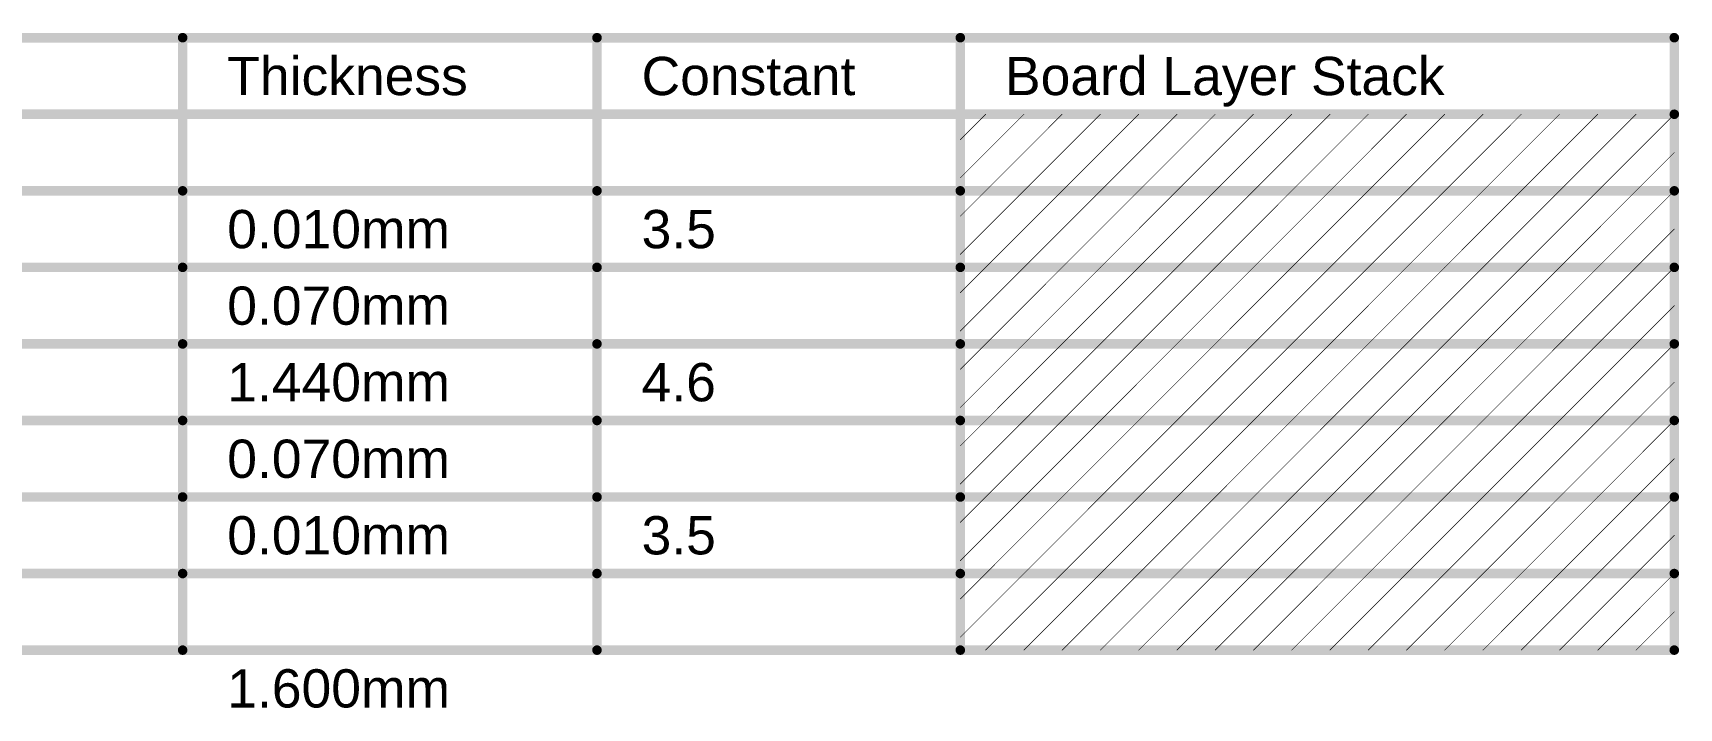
# Model space of a CAD drawing. Header units: inches. Extents: x 0 to 212, y 0 to 208.
# Drawn here: x 10.992 to 13.574, y 3.11 to 4.168 of the extents above; entities that cross this region are included whole.
import ezdxf

# ---------------------------------------------------------------- set-up
doc = ezdxf.new("R2010")
doc.units = ezdxf.units.IN
doc.header["$MEASUREMENT"] = 0
doc.layers.add('Fabrication', color=76, linetype='Continuous')
doc.styles.add('Arial', font='', dxfattribs={"height": 0.2})
doc.styles.get('Arial').set_extended_font_data('Arial')

msp = doc.modelspace()

# ---------------------------------------------------------------- linework, layer by layer
at = {"layer": 'Fabrication'}
for points in [[(9.0276, 4.161, 0.015, 0.015, 0), (13.5664, 4.161, 0.015, 0.015, 0)], [(11.227, 3.201, 0.015, 0.015, 0), (11.227, 4.161, 0.015, 0.015, 0)], [(11.8768, 3.201, 0.015, 0.015, 0), (11.8768, 4.161, 0.015, 0.015, 0)], [(12.4467, 3.201, 0.015, 0.015, 0), (12.4467, 4.161, 0.015, 0.015, 0)], [(13.5664, 3.201, 0.015, 0.015, 0), (13.5664, 4.161, 0.015, 0.015, 0)], [(9.0276, 4.041, 0.015, 0.015, 0), (13.5664, 4.041, 0.015, 0.015, 0)], [(12.4467, 3.9413, 0.001, 0.001, 0), (12.5464, 4.041, 0.001, 0.001, 0)], [(12.4467, 4.0013, 0.001, 0.001, 0), (12.4864, 4.041, 0.001, 0.001, 0)], [(12.4864, 3.921, 0.001, 0.001, 0), (12.6064, 4.041, 0.001, 0.001, 0)], [(12.5464, 3.921, 0.001, 0.001, 0), (12.6664, 4.041, 0.001, 0.001, 0)], [(12.6064, 3.921, 0.001, 0.001, 0), (12.7264, 4.041, 0.001, 0.001, 0)], [(12.6664, 3.921, 0.001, 0.001, 0), (12.7864, 4.041, 0.001, 0.001, 0)], [(12.7264, 3.921, 0.001, 0.001, 0), (12.8464, 4.041, 0.001, 0.001, 0)], [(12.7864, 3.921, 0.001, 0.001, 0), (12.9064, 4.041, 0.001, 0.001, 0)], [(12.8464, 3.921, 0.001, 0.001, 0), (12.9664, 4.041, 0.001, 0.001, 0)], [(12.9064, 3.921, 0.001, 0.001, 0), (13.0264, 4.041, 0.001, 0.001, 0)], [(12.9664, 3.921, 0.001, 0.001, 0), (13.0864, 4.041, 0.001, 0.001, 0)], [(13.0264, 3.921, 0.001, 0.001, 0), (13.1464, 4.041, 0.001, 0.001, 0)], [(13.0864, 3.921, 0.001, 0.001, 0), (13.2064, 4.041, 0.001, 0.001, 0)], [(13.1464, 3.921, 0.001, 0.001, 0), (13.2664, 4.041, 0.001, 0.001, 0)], [(13.2064, 3.921, 0.001, 0.001, 0), (13.3264, 4.041, 0.001, 0.001, 0)], [(13.2664, 3.921, 0.001, 0.001, 0), (13.3864, 4.041, 0.001, 0.001, 0)], [(13.3264, 3.921, 0.001, 0.001, 0), (13.4464, 4.041, 0.001, 0.001, 0)], [(13.3864, 3.921, 0.001, 0.001, 0), (13.5064, 4.041, 0.001, 0.001, 0)], [(13.4464, 3.921, 0.001, 0.001, 0), (13.5664, 4.041, 0.001, 0.001, 0)], [(13.5064, 3.921, 0.001, 0.001, 0), (13.5664, 3.981, 0.001, 0.001, 0)], [(10.3672, 3.921, 0.015, 0.015, 0), (11.227, 3.921, 0.015, 0.015, 0)], [(11.227, 3.921, 0.015, 0.015, 0), (11.8768, 3.921, 0.015, 0.015, 0)], [(11.8768, 3.921, 0.015, 0.015, 0), (12.4467, 3.921, 0.015, 0.015, 0)], [(12.4467, 3.921, 0.015, 0.015, 0), (13.5664, 3.921, 0.015, 0.015, 0)], [(12.4467, 3.8213, 0.001, 0.001, 0), (12.5464, 3.921, 0.001, 0.001, 0)], [(12.4467, 3.8813, 0.001, 0.001, 0), (12.4864, 3.921, 0.001, 0.001, 0)], [(12.4864, 3.801, 0.001, 0.001, 0), (12.6064, 3.921, 0.001, 0.001, 0)], [(12.5464, 3.801, 0.001, 0.001, 0), (12.6664, 3.921, 0.001, 0.001, 0)], [(12.6064, 3.801, 0.001, 0.001, 0), (12.7264, 3.921, 0.001, 0.001, 0)], [(12.6664, 3.801, 0.001, 0.001, 0), (12.7864, 3.921, 0.001, 0.001, 0)], [(12.7264, 3.801, 0.001, 0.001, 0), (12.8464, 3.921, 0.001, 0.001, 0)], [(12.7864, 3.801, 0.001, 0.001, 0), (12.9064, 3.921, 0.001, 0.001, 0)], [(12.8464, 3.801, 0.001, 0.001, 0), (12.9664, 3.921, 0.001, 0.001, 0)], [(12.9064, 3.801, 0.001, 0.001, 0), (13.0264, 3.921, 0.001, 0.001, 0)], [(12.9664, 3.801, 0.001, 0.001, 0), (13.0864, 3.921, 0.001, 0.001, 0)], [(13.0264, 3.801, 0.001, 0.001, 0), (13.1464, 3.921, 0.001, 0.001, 0)], [(13.0864, 3.801, 0.001, 0.001, 0), (13.2064, 3.921, 0.001, 0.001, 0)], [(13.1464, 3.801, 0.001, 0.001, 0), (13.2664, 3.921, 0.001, 0.001, 0)], [(13.2064, 3.801, 0.001, 0.001, 0), (13.3264, 3.921, 0.001, 0.001, 0)], [(13.2664, 3.801, 0.001, 0.001, 0), (13.3864, 3.921, 0.001, 0.001, 0)], [(13.3264, 3.801, 0.001, 0.001, 0), (13.4464, 3.921, 0.001, 0.001, 0)], [(13.3864, 3.801, 0.001, 0.001, 0), (13.5064, 3.921, 0.001, 0.001, 0)], [(13.4464, 3.801, 0.001, 0.001, 0), (13.5664, 3.921, 0.001, 0.001, 0)], [(13.5064, 3.801, 0.001, 0.001, 0), (13.5664, 3.861, 0.001, 0.001, 0)], [(10.3672, 3.801, 0.015, 0.015, 0), (11.227, 3.801, 0.015, 0.015, 0)], [(11.227, 3.801, 0.015, 0.015, 0), (11.8768, 3.801, 0.015, 0.015, 0)], [(11.8768, 3.801, 0.015, 0.015, 0), (12.4467, 3.801, 0.015, 0.015, 0)], [(12.4467, 3.801, 0.015, 0.015, 0), (13.5664, 3.801, 0.015, 0.015, 0)], [(12.4467, 3.7013, 0.001, 0.001, 0), (12.5464, 3.801, 0.001, 0.001, 0)], [(12.4467, 3.7613, 0.001, 0.001, 0), (12.4864, 3.801, 0.001, 0.001, 0)], [(12.4864, 3.681, 0.001, 0.001, 0), (12.6064, 3.801, 0.001, 0.001, 0)], [(12.5464, 3.681, 0.001, 0.001, 0), (12.6664, 3.801, 0.001, 0.001, 0)], [(12.6064, 3.681, 0.001, 0.001, 0), (12.7264, 3.801, 0.001, 0.001, 0)], [(12.6664, 3.681, 0.001, 0.001, 0), (12.7864, 3.801, 0.001, 0.001, 0)], [(12.7264, 3.681, 0.001, 0.001, 0), (12.8464, 3.801, 0.001, 0.001, 0)], [(12.7864, 3.681, 0.001, 0.001, 0), (12.9064, 3.801, 0.001, 0.001, 0)], [(12.8464, 3.681, 0.001, 0.001, 0), (12.9664, 3.801, 0.001, 0.001, 0)], [(12.9064, 3.681, 0.001, 0.001, 0), (13.0264, 3.801, 0.001, 0.001, 0)], [(12.9664, 3.681, 0.001, 0.001, 0), (13.0864, 3.801, 0.001, 0.001, 0)], [(13.0264, 3.681, 0.001, 0.001, 0), (13.1464, 3.801, 0.001, 0.001, 0)], [(13.0864, 3.681, 0.001, 0.001, 0), (13.2064, 3.801, 0.001, 0.001, 0)], [(13.1464, 3.681, 0.001, 0.001, 0), (13.2664, 3.801, 0.001, 0.001, 0)], [(13.2064, 3.681, 0.001, 0.001, 0), (13.3264, 3.801, 0.001, 0.001, 0)], [(13.2664, 3.681, 0.001, 0.001, 0), (13.3864, 3.801, 0.001, 0.001, 0)], [(13.3264, 3.681, 0.001, 0.001, 0), (13.4464, 3.801, 0.001, 0.001, 0)], [(13.3864, 3.681, 0.001, 0.001, 0), (13.5064, 3.801, 0.001, 0.001, 0)], [(13.4464, 3.681, 0.001, 0.001, 0), (13.5664, 3.801, 0.001, 0.001, 0)], [(13.5064, 3.681, 0.001, 0.001, 0), (13.5664, 3.741, 0.001, 0.001, 0)], [(10.3672, 3.681, 0.015, 0.015, 0), (11.227, 3.681, 0.015, 0.015, 0)], [(11.227, 3.681, 0.015, 0.015, 0), (11.8768, 3.681, 0.015, 0.015, 0)], [(11.8768, 3.681, 0.015, 0.015, 0), (12.4467, 3.681, 0.015, 0.015, 0)], [(12.4467, 3.681, 0.015, 0.015, 0), (13.5664, 3.681, 0.015, 0.015, 0)], [(12.4467, 3.5813, 0.001, 0.001, 0), (12.5464, 3.681, 0.001, 0.001, 0)], [(12.4467, 3.6413, 0.001, 0.001, 0), (12.4864, 3.681, 0.001, 0.001, 0)], [(12.4864, 3.561, 0.001, 0.001, 0), (12.6064, 3.681, 0.001, 0.001, 0)], [(12.5464, 3.561, 0.001, 0.001, 0), (12.6664, 3.681, 0.001, 0.001, 0)], [(12.6064, 3.561, 0.001, 0.001, 0), (12.7264, 3.681, 0.001, 0.001, 0)], [(12.6664, 3.561, 0.001, 0.001, 0), (12.7864, 3.681, 0.001, 0.001, 0)], [(12.7264, 3.561, 0.001, 0.001, 0), (12.8464, 3.681, 0.001, 0.001, 0)], [(12.7864, 3.561, 0.001, 0.001, 0), (12.9064, 3.681, 0.001, 0.001, 0)], [(12.8464, 3.561, 0.001, 0.001, 0), (12.9664, 3.681, 0.001, 0.001, 0)], [(12.9064, 3.561, 0.001, 0.001, 0), (13.0264, 3.681, 0.001, 0.001, 0)], [(12.9664, 3.561, 0.001, 0.001, 0), (13.0864, 3.681, 0.001, 0.001, 0)], [(13.0264, 3.561, 0.001, 0.001, 0), (13.1464, 3.681, 0.001, 0.001, 0)], [(13.0864, 3.561, 0.001, 0.001, 0), (13.2064, 3.681, 0.001, 0.001, 0)], [(13.1464, 3.561, 0.001, 0.001, 0), (13.2664, 3.681, 0.001, 0.001, 0)], [(13.2064, 3.561, 0.001, 0.001, 0), (13.3264, 3.681, 0.001, 0.001, 0)], [(13.2664, 3.561, 0.001, 0.001, 0), (13.3864, 3.681, 0.001, 0.001, 0)], [(13.3264, 3.561, 0.001, 0.001, 0), (13.4464, 3.681, 0.001, 0.001, 0)], [(13.3864, 3.561, 0.001, 0.001, 0), (13.5064, 3.681, 0.001, 0.001, 0)], [(13.4464, 3.561, 0.001, 0.001, 0), (13.5664, 3.681, 0.001, 0.001, 0)], [(13.5064, 3.561, 0.001, 0.001, 0), (13.5664, 3.621, 0.001, 0.001, 0)], [(10.3672, 3.561, 0.015, 0.015, 0), (11.227, 3.561, 0.015, 0.015, 0)], [(11.227, 3.561, 0.015, 0.015, 0), (11.8768, 3.561, 0.015, 0.015, 0)], [(11.8768, 3.561, 0.015, 0.015, 0), (12.4467, 3.561, 0.015, 0.015, 0)], [(12.4467, 3.561, 0.015, 0.015, 0), (13.5664, 3.561, 0.015, 0.015, 0)], [(12.4467, 3.4613, 0.001, 0.001, 0), (12.5464, 3.561, 0.001, 0.001, 0)], [(12.4467, 3.5213, 0.001, 0.001, 0), (12.4864, 3.561, 0.001, 0.001, 0)], [(12.4864, 3.441, 0.001, 0.001, 0), (12.6064, 3.561, 0.001, 0.001, 0)], [(12.5464, 3.441, 0.001, 0.001, 0), (12.6664, 3.561, 0.001, 0.001, 0)], [(12.6064, 3.441, 0.001, 0.001, 0), (12.7264, 3.561, 0.001, 0.001, 0)], [(12.6664, 3.441, 0.001, 0.001, 0), (12.7864, 3.561, 0.001, 0.001, 0)], [(12.7264, 3.441, 0.001, 0.001, 0), (12.8464, 3.561, 0.001, 0.001, 0)], [(12.7864, 3.441, 0.001, 0.001, 0), (12.9064, 3.561, 0.001, 0.001, 0)], [(12.8464, 3.441, 0.001, 0.001, 0), (12.9664, 3.561, 0.001, 0.001, 0)], [(12.9064, 3.441, 0.001, 0.001, 0), (13.0264, 3.561, 0.001, 0.001, 0)], [(12.9664, 3.441, 0.001, 0.001, 0), (13.0864, 3.561, 0.001, 0.001, 0)], [(13.0264, 3.441, 0.001, 0.001, 0), (13.1464, 3.561, 0.001, 0.001, 0)], [(13.0864, 3.441, 0.001, 0.001, 0), (13.2064, 3.561, 0.001, 0.001, 0)], [(13.1464, 3.441, 0.001, 0.001, 0), (13.2664, 3.561, 0.001, 0.001, 0)], [(13.2064, 3.441, 0.001, 0.001, 0), (13.3264, 3.561, 0.001, 0.001, 0)], [(13.2664, 3.441, 0.001, 0.001, 0), (13.3864, 3.561, 0.001, 0.001, 0)], [(13.3264, 3.441, 0.001, 0.001, 0), (13.4464, 3.561, 0.001, 0.001, 0)], [(13.3864, 3.441, 0.001, 0.001, 0), (13.5064, 3.561, 0.001, 0.001, 0)], [(13.4464, 3.441, 0.001, 0.001, 0), (13.5664, 3.561, 0.001, 0.001, 0)], [(13.5064, 3.441, 0.001, 0.001, 0), (13.5664, 3.501, 0.001, 0.001, 0)], [(10.3672, 3.441, 0.015, 0.015, 0), (11.227, 3.441, 0.015, 0.015, 0)], [(11.227, 3.441, 0.015, 0.015, 0), (11.8768, 3.441, 0.015, 0.015, 0)], [(11.8768, 3.441, 0.015, 0.015, 0), (12.4467, 3.441, 0.015, 0.015, 0)], [(12.4467, 3.441, 0.015, 0.015, 0), (13.5664, 3.441, 0.015, 0.015, 0)], [(12.4467, 3.3413, 0.001, 0.001, 0), (12.5464, 3.441, 0.001, 0.001, 0)], [(12.4467, 3.4013, 0.001, 0.001, 0), (12.4864, 3.441, 0.001, 0.001, 0)], [(12.4864, 3.321, 0.001, 0.001, 0), (12.6064, 3.441, 0.001, 0.001, 0)], [(12.5464, 3.321, 0.001, 0.001, 0), (12.6664, 3.441, 0.001, 0.001, 0)], [(12.6064, 3.321, 0.001, 0.001, 0), (12.7264, 3.441, 0.001, 0.001, 0)], [(12.6664, 3.321, 0.001, 0.001, 0), (12.7864, 3.441, 0.001, 0.001, 0)], [(12.7264, 3.321, 0.001, 0.001, 0), (12.8464, 3.441, 0.001, 0.001, 0)], [(12.7864, 3.321, 0.001, 0.001, 0), (12.9064, 3.441, 0.001, 0.001, 0)], [(12.8464, 3.321, 0.001, 0.001, 0), (12.9664, 3.441, 0.001, 0.001, 0)], [(12.9064, 3.321, 0.001, 0.001, 0), (13.0264, 3.441, 0.001, 0.001, 0)], [(12.9664, 3.321, 0.001, 0.001, 0), (13.0864, 3.441, 0.001, 0.001, 0)], [(13.0264, 3.321, 0.001, 0.001, 0), (13.1464, 3.441, 0.001, 0.001, 0)], [(13.0864, 3.321, 0.001, 0.001, 0), (13.2064, 3.441, 0.001, 0.001, 0)], [(13.1464, 3.321, 0.001, 0.001, 0), (13.2664, 3.441, 0.001, 0.001, 0)], [(13.2064, 3.321, 0.001, 0.001, 0), (13.3264, 3.441, 0.001, 0.001, 0)], [(13.2664, 3.321, 0.001, 0.001, 0), (13.3864, 3.441, 0.001, 0.001, 0)], [(13.3264, 3.321, 0.001, 0.001, 0), (13.4464, 3.441, 0.001, 0.001, 0)], [(13.3864, 3.321, 0.001, 0.001, 0), (13.5064, 3.441, 0.001, 0.001, 0)], [(13.4464, 3.321, 0.001, 0.001, 0), (13.5664, 3.441, 0.001, 0.001, 0)], [(13.5064, 3.321, 0.001, 0.001, 0), (13.5664, 3.381, 0.001, 0.001, 0)], [(10.3672, 3.321, 0.015, 0.015, 0), (11.227, 3.321, 0.015, 0.015, 0)], [(11.227, 3.321, 0.015, 0.015, 0), (11.8768, 3.321, 0.015, 0.015, 0)], [(11.8768, 3.321, 0.015, 0.015, 0), (12.4467, 3.321, 0.015, 0.015, 0)], [(12.4467, 3.321, 0.015, 0.015, 0), (13.5664, 3.321, 0.015, 0.015, 0)], [(12.4467, 3.2213, 0.001, 0.001, 0), (12.5464, 3.321, 0.001, 0.001, 0)], [(12.4467, 3.2813, 0.001, 0.001, 0), (12.4864, 3.321, 0.001, 0.001, 0)], [(12.4864, 3.201, 0.001, 0.001, 0), (12.6064, 3.321, 0.001, 0.001, 0)], [(12.5464, 3.201, 0.001, 0.001, 0), (12.6664, 3.321, 0.001, 0.001, 0)], [(12.6064, 3.201, 0.001, 0.001, 0), (12.7264, 3.321, 0.001, 0.001, 0)], [(12.6664, 3.201, 0.001, 0.001, 0), (12.7864, 3.321, 0.001, 0.001, 0)], [(12.7264, 3.201, 0.001, 0.001, 0), (12.8464, 3.321, 0.001, 0.001, 0)], [(12.7864, 3.201, 0.001, 0.001, 0), (12.9064, 3.321, 0.001, 0.001, 0)], [(12.8464, 3.201, 0.001, 0.001, 0), (12.9664, 3.321, 0.001, 0.001, 0)], [(12.9064, 3.201, 0.001, 0.001, 0), (13.0264, 3.321, 0.001, 0.001, 0)], [(12.9664, 3.201, 0.001, 0.001, 0), (13.0864, 3.321, 0.001, 0.001, 0)], [(13.0264, 3.201, 0.001, 0.001, 0), (13.1464, 3.321, 0.001, 0.001, 0)], [(13.0864, 3.201, 0.001, 0.001, 0), (13.2064, 3.321, 0.001, 0.001, 0)], [(13.1464, 3.201, 0.001, 0.001, 0), (13.2664, 3.321, 0.001, 0.001, 0)], [(13.2064, 3.201, 0.001, 0.001, 0), (13.3264, 3.321, 0.001, 0.001, 0)], [(13.2664, 3.201, 0.001, 0.001, 0), (13.3864, 3.321, 0.001, 0.001, 0)], [(13.3264, 3.201, 0.001, 0.001, 0), (13.4464, 3.321, 0.001, 0.001, 0)], [(13.3864, 3.201, 0.001, 0.001, 0), (13.5064, 3.321, 0.001, 0.001, 0)], [(13.4464, 3.201, 0.001, 0.001, 0), (13.5664, 3.321, 0.001, 0.001, 0)], [(13.5064, 3.201, 0.001, 0.001, 0), (13.5664, 3.261, 0.001, 0.001, 0)], [(10.3672, 3.201, 0.015, 0.015, 0), (11.227, 3.201, 0.015, 0.015, 0)], [(11.227, 3.201, 0.015, 0.015, 0), (11.8768, 3.201, 0.015, 0.015, 0)], [(11.8768, 3.201, 0.015, 0.015, 0), (12.4467, 3.201, 0.015, 0.015, 0)], [(12.4467, 3.201, 0.015, 0.015, 0), (13.5664, 3.201, 0.015, 0.015, 0)]]:
    msp.add_lwpolyline(points, format="xyseb", dxfattribs=at)
for points in [[(11.2233, 4.161, 0.0075, 0.0075, 1), (11.2308, 4.161, 0.0075, 0.0075, 1)], [(11.8731, 4.161, 0.0075, 0.0075, 1), (11.8806, 4.161, 0.0075, 0.0075, 1)], [(12.4429, 4.161, 0.0075, 0.0075, 1), (12.4504, 4.161, 0.0075, 0.0075, 1)], [(13.5626, 4.161, 0.0075, 0.0075, 1), (13.5701, 4.161, 0.0075, 0.0075, 1)], [(13.5626, 4.161, 0.0075, 0.0075, 1), (13.5701, 4.161, 0.0075, 0.0075, 1)], [(12.4861, 4.041, 0.0005, 0.0005, 1), (12.4866, 4.041, 0.0005, 0.0005, 1)], [(12.5461, 4.041, 0.0005, 0.0005, 1), (12.5466, 4.041, 0.0005, 0.0005, 1)], [(12.6061, 4.041, 0.0005, 0.0005, 1), (12.6066, 4.041, 0.0005, 0.0005, 1)], [(12.6661, 4.041, 0.0005, 0.0005, 1), (12.6666, 4.041, 0.0005, 0.0005, 1)], [(12.7261, 4.041, 0.0005, 0.0005, 1), (12.7266, 4.041, 0.0005, 0.0005, 1)], [(12.7861, 4.041, 0.0005, 0.0005, 1), (12.7866, 4.041, 0.0005, 0.0005, 1)], [(12.8461, 4.041, 0.0005, 0.0005, 1), (12.8466, 4.041, 0.0005, 0.0005, 1)], [(12.9061, 4.041, 0.0005, 0.0005, 1), (12.9066, 4.041, 0.0005, 0.0005, 1)], [(12.9661, 4.041, 0.0005, 0.0005, 1), (12.9666, 4.041, 0.0005, 0.0005, 1)], [(13.0261, 4.041, 0.0005, 0.0005, 1), (13.0266, 4.041, 0.0005, 0.0005, 1)], [(13.0861, 4.041, 0.0005, 0.0005, 1), (13.0866, 4.041, 0.0005, 0.0005, 1)], [(13.1461, 4.041, 0.0005, 0.0005, 1), (13.1466, 4.041, 0.0005, 0.0005, 1)], [(13.2061, 4.041, 0.0005, 0.0005, 1), (13.2066, 4.041, 0.0005, 0.0005, 1)], [(13.2661, 4.041, 0.0005, 0.0005, 1), (13.2666, 4.041, 0.0005, 0.0005, 1)], [(13.3261, 4.041, 0.0005, 0.0005, 1), (13.3266, 4.041, 0.0005, 0.0005, 1)], [(13.3861, 4.041, 0.0005, 0.0005, 1), (13.3866, 4.041, 0.0005, 0.0005, 1)], [(13.4461, 4.041, 0.0005, 0.0005, 1), (13.4466, 4.041, 0.0005, 0.0005, 1)], [(13.5061, 4.041, 0.0005, 0.0005, 1), (13.5066, 4.041, 0.0005, 0.0005, 1)], [(13.5626, 4.041, 0.0075, 0.0075, 1), (13.5701, 4.041, 0.0075, 0.0075, 1)], [(13.5661, 4.041, 0.0005, 0.0005, 1), (13.5666, 4.041, 0.0005, 0.0005, 1)], [(12.4464, 4.0013, 0.0005, 0.0005, 1), (12.4469, 4.0013, 0.0005, 0.0005, 1)], [(13.5661, 3.981, 0.0005, 0.0005, 1), (13.5666, 3.981, 0.0005, 0.0005, 1)], [(11.2233, 3.921, 0.0075, 0.0075, 1), (11.2308, 3.921, 0.0075, 0.0075, 1)], [(11.2233, 3.921, 0.0075, 0.0075, 1), (11.2308, 3.921, 0.0075, 0.0075, 1)], [(11.8731, 3.921, 0.0075, 0.0075, 1), (11.8806, 3.921, 0.0075, 0.0075, 1)], [(11.8731, 3.921, 0.0075, 0.0075, 1), (11.8806, 3.921, 0.0075, 0.0075, 1)], [(12.4429, 3.921, 0.0075, 0.0075, 1), (12.4504, 3.921, 0.0075, 0.0075, 1)], [(12.4429, 3.921, 0.0075, 0.0075, 1), (12.4504, 3.921, 0.0075, 0.0075, 1)], [(12.4464, 3.9413, 0.0005, 0.0005, 1), (12.4469, 3.9413, 0.0005, 0.0005, 1)], [(13.5626, 3.921, 0.0075, 0.0075, 1), (13.5701, 3.921, 0.0075, 0.0075, 1)], [(12.4861, 3.921, 0.0005, 0.0005, 1), (12.4866, 3.921, 0.0005, 0.0005, 1)], [(12.4861, 3.921, 0.0005, 0.0005, 1), (12.4866, 3.921, 0.0005, 0.0005, 1)], [(12.5461, 3.921, 0.0005, 0.0005, 1), (12.5466, 3.921, 0.0005, 0.0005, 1)], [(12.5461, 3.921, 0.0005, 0.0005, 1), (12.5466, 3.921, 0.0005, 0.0005, 1)], [(12.6061, 3.921, 0.0005, 0.0005, 1), (12.6066, 3.921, 0.0005, 0.0005, 1)], [(12.6061, 3.921, 0.0005, 0.0005, 1), (12.6066, 3.921, 0.0005, 0.0005, 1)], [(12.6661, 3.921, 0.0005, 0.0005, 1), (12.6666, 3.921, 0.0005, 0.0005, 1)], [(12.6661, 3.921, 0.0005, 0.0005, 1), (12.6666, 3.921, 0.0005, 0.0005, 1)], [(12.7261, 3.921, 0.0005, 0.0005, 1), (12.7266, 3.921, 0.0005, 0.0005, 1)], [(12.7261, 3.921, 0.0005, 0.0005, 1), (12.7266, 3.921, 0.0005, 0.0005, 1)], [(12.7861, 3.921, 0.0005, 0.0005, 1), (12.7866, 3.921, 0.0005, 0.0005, 1)], [(12.7861, 3.921, 0.0005, 0.0005, 1), (12.7866, 3.921, 0.0005, 0.0005, 1)], [(12.8461, 3.921, 0.0005, 0.0005, 1), (12.8466, 3.921, 0.0005, 0.0005, 1)], [(12.8461, 3.921, 0.0005, 0.0005, 1), (12.8466, 3.921, 0.0005, 0.0005, 1)], [(12.9061, 3.921, 0.0005, 0.0005, 1), (12.9066, 3.921, 0.0005, 0.0005, 1)], [(12.9061, 3.921, 0.0005, 0.0005, 1), (12.9066, 3.921, 0.0005, 0.0005, 1)], [(12.9661, 3.921, 0.0005, 0.0005, 1), (12.9666, 3.921, 0.0005, 0.0005, 1)], [(12.9661, 3.921, 0.0005, 0.0005, 1), (12.9666, 3.921, 0.0005, 0.0005, 1)], [(13.0261, 3.921, 0.0005, 0.0005, 1), (13.0266, 3.921, 0.0005, 0.0005, 1)], [(13.0261, 3.921, 0.0005, 0.0005, 1), (13.0266, 3.921, 0.0005, 0.0005, 1)], [(13.0861, 3.921, 0.0005, 0.0005, 1), (13.0866, 3.921, 0.0005, 0.0005, 1)], [(13.0861, 3.921, 0.0005, 0.0005, 1), (13.0866, 3.921, 0.0005, 0.0005, 1)], [(13.1461, 3.921, 0.0005, 0.0005, 1), (13.1466, 3.921, 0.0005, 0.0005, 1)], [(13.1461, 3.921, 0.0005, 0.0005, 1), (13.1466, 3.921, 0.0005, 0.0005, 1)], [(13.2061, 3.921, 0.0005, 0.0005, 1), (13.2066, 3.921, 0.0005, 0.0005, 1)], [(13.2061, 3.921, 0.0005, 0.0005, 1), (13.2066, 3.921, 0.0005, 0.0005, 1)], [(13.2661, 3.921, 0.0005, 0.0005, 1), (13.2666, 3.921, 0.0005, 0.0005, 1)], [(13.2661, 3.921, 0.0005, 0.0005, 1), (13.2666, 3.921, 0.0005, 0.0005, 1)], [(13.3261, 3.921, 0.0005, 0.0005, 1), (13.3266, 3.921, 0.0005, 0.0005, 1)], [(13.3261, 3.921, 0.0005, 0.0005, 1), (13.3266, 3.921, 0.0005, 0.0005, 1)], [(13.3861, 3.921, 0.0005, 0.0005, 1), (13.3866, 3.921, 0.0005, 0.0005, 1)], [(13.3861, 3.921, 0.0005, 0.0005, 1), (13.3866, 3.921, 0.0005, 0.0005, 1)], [(13.4461, 3.921, 0.0005, 0.0005, 1), (13.4466, 3.921, 0.0005, 0.0005, 1)], [(13.4461, 3.921, 0.0005, 0.0005, 1), (13.4466, 3.921, 0.0005, 0.0005, 1)], [(13.5061, 3.921, 0.0005, 0.0005, 1), (13.5066, 3.921, 0.0005, 0.0005, 1)], [(13.5061, 3.921, 0.0005, 0.0005, 1), (13.5066, 3.921, 0.0005, 0.0005, 1)], [(13.5661, 3.921, 0.0005, 0.0005, 1), (13.5666, 3.921, 0.0005, 0.0005, 1)], [(12.4464, 3.8813, 0.0005, 0.0005, 1), (12.4469, 3.8813, 0.0005, 0.0005, 1)], [(13.5661, 3.861, 0.0005, 0.0005, 1), (13.5666, 3.861, 0.0005, 0.0005, 1)], [(12.4464, 3.8213, 0.0005, 0.0005, 1), (12.4469, 3.8213, 0.0005, 0.0005, 1)], [(11.2233, 3.801, 0.0075, 0.0075, 1), (11.2308, 3.801, 0.0075, 0.0075, 1)], [(11.2233, 3.801, 0.0075, 0.0075, 1), (11.2308, 3.801, 0.0075, 0.0075, 1)], [(11.8731, 3.801, 0.0075, 0.0075, 1), (11.8806, 3.801, 0.0075, 0.0075, 1)], [(11.8731, 3.801, 0.0075, 0.0075, 1), (11.8806, 3.801, 0.0075, 0.0075, 1)], [(12.4429, 3.801, 0.0075, 0.0075, 1), (12.4504, 3.801, 0.0075, 0.0075, 1)], [(12.4429, 3.801, 0.0075, 0.0075, 1), (12.4504, 3.801, 0.0075, 0.0075, 1)], [(12.4861, 3.801, 0.0005, 0.0005, 1), (12.4866, 3.801, 0.0005, 0.0005, 1)], [(12.4861, 3.801, 0.0005, 0.0005, 1), (12.4866, 3.801, 0.0005, 0.0005, 1)], [(12.5461, 3.801, 0.0005, 0.0005, 1), (12.5466, 3.801, 0.0005, 0.0005, 1)], [(12.5461, 3.801, 0.0005, 0.0005, 1), (12.5466, 3.801, 0.0005, 0.0005, 1)], [(12.6061, 3.801, 0.0005, 0.0005, 1), (12.6066, 3.801, 0.0005, 0.0005, 1)], [(12.6061, 3.801, 0.0005, 0.0005, 1), (12.6066, 3.801, 0.0005, 0.0005, 1)], [(12.6661, 3.801, 0.0005, 0.0005, 1), (12.6666, 3.801, 0.0005, 0.0005, 1)], [(12.6661, 3.801, 0.0005, 0.0005, 1), (12.6666, 3.801, 0.0005, 0.0005, 1)], [(12.7261, 3.801, 0.0005, 0.0005, 1), (12.7266, 3.801, 0.0005, 0.0005, 1)], [(12.7261, 3.801, 0.0005, 0.0005, 1), (12.7266, 3.801, 0.0005, 0.0005, 1)], [(12.7861, 3.801, 0.0005, 0.0005, 1), (12.7866, 3.801, 0.0005, 0.0005, 1)], [(12.7861, 3.801, 0.0005, 0.0005, 1), (12.7866, 3.801, 0.0005, 0.0005, 1)], [(12.8461, 3.801, 0.0005, 0.0005, 1), (12.8466, 3.801, 0.0005, 0.0005, 1)], [(12.8461, 3.801, 0.0005, 0.0005, 1), (12.8466, 3.801, 0.0005, 0.0005, 1)], [(12.9061, 3.801, 0.0005, 0.0005, 1), (12.9066, 3.801, 0.0005, 0.0005, 1)], [(12.9061, 3.801, 0.0005, 0.0005, 1), (12.9066, 3.801, 0.0005, 0.0005, 1)], [(12.9661, 3.801, 0.0005, 0.0005, 1), (12.9666, 3.801, 0.0005, 0.0005, 1)], [(12.9661, 3.801, 0.0005, 0.0005, 1), (12.9666, 3.801, 0.0005, 0.0005, 1)], [(13.0261, 3.801, 0.0005, 0.0005, 1), (13.0266, 3.801, 0.0005, 0.0005, 1)], [(13.0261, 3.801, 0.0005, 0.0005, 1), (13.0266, 3.801, 0.0005, 0.0005, 1)], [(13.0861, 3.801, 0.0005, 0.0005, 1), (13.0866, 3.801, 0.0005, 0.0005, 1)], [(13.0861, 3.801, 0.0005, 0.0005, 1), (13.0866, 3.801, 0.0005, 0.0005, 1)], [(13.1461, 3.801, 0.0005, 0.0005, 1), (13.1466, 3.801, 0.0005, 0.0005, 1)], [(13.1461, 3.801, 0.0005, 0.0005, 1), (13.1466, 3.801, 0.0005, 0.0005, 1)], [(13.2061, 3.801, 0.0005, 0.0005, 1), (13.2066, 3.801, 0.0005, 0.0005, 1)], [(13.2061, 3.801, 0.0005, 0.0005, 1), (13.2066, 3.801, 0.0005, 0.0005, 1)], [(13.2661, 3.801, 0.0005, 0.0005, 1), (13.2666, 3.801, 0.0005, 0.0005, 1)], [(13.2661, 3.801, 0.0005, 0.0005, 1), (13.2666, 3.801, 0.0005, 0.0005, 1)], [(13.3261, 3.801, 0.0005, 0.0005, 1), (13.3266, 3.801, 0.0005, 0.0005, 1)], [(13.3261, 3.801, 0.0005, 0.0005, 1), (13.3266, 3.801, 0.0005, 0.0005, 1)], [(13.3861, 3.801, 0.0005, 0.0005, 1), (13.3866, 3.801, 0.0005, 0.0005, 1)], [(13.3861, 3.801, 0.0005, 0.0005, 1), (13.3866, 3.801, 0.0005, 0.0005, 1)], [(13.4461, 3.801, 0.0005, 0.0005, 1), (13.4466, 3.801, 0.0005, 0.0005, 1)], [(13.4461, 3.801, 0.0005, 0.0005, 1), (13.4466, 3.801, 0.0005, 0.0005, 1)], [(13.5061, 3.801, 0.0005, 0.0005, 1), (13.5066, 3.801, 0.0005, 0.0005, 1)], [(13.5061, 3.801, 0.0005, 0.0005, 1), (13.5066, 3.801, 0.0005, 0.0005, 1)], [(13.5626, 3.801, 0.0075, 0.0075, 1), (13.5701, 3.801, 0.0075, 0.0075, 1)], [(13.5661, 3.801, 0.0005, 0.0005, 1), (13.5666, 3.801, 0.0005, 0.0005, 1)], [(12.4464, 3.7613, 0.0005, 0.0005, 1), (12.4469, 3.7613, 0.0005, 0.0005, 1)], [(13.5661, 3.741, 0.0005, 0.0005, 1), (13.5666, 3.741, 0.0005, 0.0005, 1)], [(12.4464, 3.7013, 0.0005, 0.0005, 1), (12.4469, 3.7013, 0.0005, 0.0005, 1)], [(11.2233, 3.681, 0.0075, 0.0075, 1), (11.2308, 3.681, 0.0075, 0.0075, 1)], [(11.2233, 3.681, 0.0075, 0.0075, 1), (11.2308, 3.681, 0.0075, 0.0075, 1)], [(11.8731, 3.681, 0.0075, 0.0075, 1), (11.8806, 3.681, 0.0075, 0.0075, 1)], [(11.8731, 3.681, 0.0075, 0.0075, 1), (11.8806, 3.681, 0.0075, 0.0075, 1)], [(12.4429, 3.681, 0.0075, 0.0075, 1), (12.4504, 3.681, 0.0075, 0.0075, 1)], [(12.4429, 3.681, 0.0075, 0.0075, 1), (12.4504, 3.681, 0.0075, 0.0075, 1)], [(12.4861, 3.681, 0.0005, 0.0005, 1), (12.4866, 3.681, 0.0005, 0.0005, 1)], [(12.4861, 3.681, 0.0005, 0.0005, 1), (12.4866, 3.681, 0.0005, 0.0005, 1)], [(12.5461, 3.681, 0.0005, 0.0005, 1), (12.5466, 3.681, 0.0005, 0.0005, 1)], [(12.5461, 3.681, 0.0005, 0.0005, 1), (12.5466, 3.681, 0.0005, 0.0005, 1)], [(12.6061, 3.681, 0.0005, 0.0005, 1), (12.6066, 3.681, 0.0005, 0.0005, 1)], [(12.6061, 3.681, 0.0005, 0.0005, 1), (12.6066, 3.681, 0.0005, 0.0005, 1)], [(12.6661, 3.681, 0.0005, 0.0005, 1), (12.6666, 3.681, 0.0005, 0.0005, 1)], [(12.6661, 3.681, 0.0005, 0.0005, 1), (12.6666, 3.681, 0.0005, 0.0005, 1)], [(12.7261, 3.681, 0.0005, 0.0005, 1), (12.7266, 3.681, 0.0005, 0.0005, 1)], [(12.7261, 3.681, 0.0005, 0.0005, 1), (12.7266, 3.681, 0.0005, 0.0005, 1)], [(12.7861, 3.681, 0.0005, 0.0005, 1), (12.7866, 3.681, 0.0005, 0.0005, 1)], [(12.7861, 3.681, 0.0005, 0.0005, 1), (12.7866, 3.681, 0.0005, 0.0005, 1)], [(12.8461, 3.681, 0.0005, 0.0005, 1), (12.8466, 3.681, 0.0005, 0.0005, 1)], [(12.8461, 3.681, 0.0005, 0.0005, 1), (12.8466, 3.681, 0.0005, 0.0005, 1)], [(12.9061, 3.681, 0.0005, 0.0005, 1), (12.9066, 3.681, 0.0005, 0.0005, 1)], [(12.9061, 3.681, 0.0005, 0.0005, 1), (12.9066, 3.681, 0.0005, 0.0005, 1)], [(12.9661, 3.681, 0.0005, 0.0005, 1), (12.9666, 3.681, 0.0005, 0.0005, 1)], [(12.9661, 3.681, 0.0005, 0.0005, 1), (12.9666, 3.681, 0.0005, 0.0005, 1)], [(13.0261, 3.681, 0.0005, 0.0005, 1), (13.0266, 3.681, 0.0005, 0.0005, 1)], [(13.0261, 3.681, 0.0005, 0.0005, 1), (13.0266, 3.681, 0.0005, 0.0005, 1)], [(13.0861, 3.681, 0.0005, 0.0005, 1), (13.0866, 3.681, 0.0005, 0.0005, 1)], [(13.0861, 3.681, 0.0005, 0.0005, 1), (13.0866, 3.681, 0.0005, 0.0005, 1)], [(13.1461, 3.681, 0.0005, 0.0005, 1), (13.1466, 3.681, 0.0005, 0.0005, 1)], [(13.1461, 3.681, 0.0005, 0.0005, 1), (13.1466, 3.681, 0.0005, 0.0005, 1)], [(13.2061, 3.681, 0.0005, 0.0005, 1), (13.2066, 3.681, 0.0005, 0.0005, 1)], [(13.2061, 3.681, 0.0005, 0.0005, 1), (13.2066, 3.681, 0.0005, 0.0005, 1)], [(13.2661, 3.681, 0.0005, 0.0005, 1), (13.2666, 3.681, 0.0005, 0.0005, 1)], [(13.2661, 3.681, 0.0005, 0.0005, 1), (13.2666, 3.681, 0.0005, 0.0005, 1)], [(13.3261, 3.681, 0.0005, 0.0005, 1), (13.3266, 3.681, 0.0005, 0.0005, 1)], [(13.3261, 3.681, 0.0005, 0.0005, 1), (13.3266, 3.681, 0.0005, 0.0005, 1)], [(13.3861, 3.681, 0.0005, 0.0005, 1), (13.3866, 3.681, 0.0005, 0.0005, 1)], [(13.3861, 3.681, 0.0005, 0.0005, 1), (13.3866, 3.681, 0.0005, 0.0005, 1)], [(13.4461, 3.681, 0.0005, 0.0005, 1), (13.4466, 3.681, 0.0005, 0.0005, 1)], [(13.4461, 3.681, 0.0005, 0.0005, 1), (13.4466, 3.681, 0.0005, 0.0005, 1)], [(13.5061, 3.681, 0.0005, 0.0005, 1), (13.5066, 3.681, 0.0005, 0.0005, 1)], [(13.5061, 3.681, 0.0005, 0.0005, 1), (13.5066, 3.681, 0.0005, 0.0005, 1)], [(13.5626, 3.681, 0.0075, 0.0075, 1), (13.5701, 3.681, 0.0075, 0.0075, 1)], [(13.5661, 3.681, 0.0005, 0.0005, 1), (13.5666, 3.681, 0.0005, 0.0005, 1)], [(12.4464, 3.6413, 0.0005, 0.0005, 1), (12.4469, 3.6413, 0.0005, 0.0005, 1)], [(13.5661, 3.621, 0.0005, 0.0005, 1), (13.5666, 3.621, 0.0005, 0.0005, 1)], [(11.2233, 3.561, 0.0075, 0.0075, 1), (11.2308, 3.561, 0.0075, 0.0075, 1)], [(11.2233, 3.561, 0.0075, 0.0075, 1), (11.2308, 3.561, 0.0075, 0.0075, 1)], [(11.8731, 3.561, 0.0075, 0.0075, 1), (11.8806, 3.561, 0.0075, 0.0075, 1)], [(11.8731, 3.561, 0.0075, 0.0075, 1), (11.8806, 3.561, 0.0075, 0.0075, 1)], [(12.4429, 3.561, 0.0075, 0.0075, 1), (12.4504, 3.561, 0.0075, 0.0075, 1)], [(12.4429, 3.561, 0.0075, 0.0075, 1), (12.4504, 3.561, 0.0075, 0.0075, 1)], [(12.4464, 3.5813, 0.0005, 0.0005, 1), (12.4469, 3.5813, 0.0005, 0.0005, 1)], [(13.5626, 3.561, 0.0075, 0.0075, 1), (13.5701, 3.561, 0.0075, 0.0075, 1)], [(12.4861, 3.561, 0.0005, 0.0005, 1), (12.4866, 3.561, 0.0005, 0.0005, 1)], [(12.4861, 3.561, 0.0005, 0.0005, 1), (12.4866, 3.561, 0.0005, 0.0005, 1)], [(12.5461, 3.561, 0.0005, 0.0005, 1), (12.5466, 3.561, 0.0005, 0.0005, 1)], [(12.5461, 3.561, 0.0005, 0.0005, 1), (12.5466, 3.561, 0.0005, 0.0005, 1)], [(12.6061, 3.561, 0.0005, 0.0005, 1), (12.6066, 3.561, 0.0005, 0.0005, 1)], [(12.6061, 3.561, 0.0005, 0.0005, 1), (12.6066, 3.561, 0.0005, 0.0005, 1)], [(12.6661, 3.561, 0.0005, 0.0005, 1), (12.6666, 3.561, 0.0005, 0.0005, 1)], [(12.6661, 3.561, 0.0005, 0.0005, 1), (12.6666, 3.561, 0.0005, 0.0005, 1)], [(12.7261, 3.561, 0.0005, 0.0005, 1), (12.7266, 3.561, 0.0005, 0.0005, 1)], [(12.7261, 3.561, 0.0005, 0.0005, 1), (12.7266, 3.561, 0.0005, 0.0005, 1)], [(12.7861, 3.561, 0.0005, 0.0005, 1), (12.7866, 3.561, 0.0005, 0.0005, 1)], [(12.7861, 3.561, 0.0005, 0.0005, 1), (12.7866, 3.561, 0.0005, 0.0005, 1)], [(12.8461, 3.561, 0.0005, 0.0005, 1), (12.8466, 3.561, 0.0005, 0.0005, 1)], [(12.8461, 3.561, 0.0005, 0.0005, 1), (12.8466, 3.561, 0.0005, 0.0005, 1)], [(12.9061, 3.561, 0.0005, 0.0005, 1), (12.9066, 3.561, 0.0005, 0.0005, 1)], [(12.9061, 3.561, 0.0005, 0.0005, 1), (12.9066, 3.561, 0.0005, 0.0005, 1)], [(12.9661, 3.561, 0.0005, 0.0005, 1), (12.9666, 3.561, 0.0005, 0.0005, 1)], [(12.9661, 3.561, 0.0005, 0.0005, 1), (12.9666, 3.561, 0.0005, 0.0005, 1)], [(13.0261, 3.561, 0.0005, 0.0005, 1), (13.0266, 3.561, 0.0005, 0.0005, 1)], [(13.0261, 3.561, 0.0005, 0.0005, 1), (13.0266, 3.561, 0.0005, 0.0005, 1)], [(13.0861, 3.561, 0.0005, 0.0005, 1), (13.0866, 3.561, 0.0005, 0.0005, 1)], [(13.0861, 3.561, 0.0005, 0.0005, 1), (13.0866, 3.561, 0.0005, 0.0005, 1)], [(13.1461, 3.561, 0.0005, 0.0005, 1), (13.1466, 3.561, 0.0005, 0.0005, 1)], [(13.1461, 3.561, 0.0005, 0.0005, 1), (13.1466, 3.561, 0.0005, 0.0005, 1)], [(13.2061, 3.561, 0.0005, 0.0005, 1), (13.2066, 3.561, 0.0005, 0.0005, 1)], [(13.2061, 3.561, 0.0005, 0.0005, 1), (13.2066, 3.561, 0.0005, 0.0005, 1)], [(13.2661, 3.561, 0.0005, 0.0005, 1), (13.2666, 3.561, 0.0005, 0.0005, 1)], [(13.2661, 3.561, 0.0005, 0.0005, 1), (13.2666, 3.561, 0.0005, 0.0005, 1)], [(13.3261, 3.561, 0.0005, 0.0005, 1), (13.3266, 3.561, 0.0005, 0.0005, 1)], [(13.3261, 3.561, 0.0005, 0.0005, 1), (13.3266, 3.561, 0.0005, 0.0005, 1)], [(13.3861, 3.561, 0.0005, 0.0005, 1), (13.3866, 3.561, 0.0005, 0.0005, 1)], [(13.3861, 3.561, 0.0005, 0.0005, 1), (13.3866, 3.561, 0.0005, 0.0005, 1)], [(13.4461, 3.561, 0.0005, 0.0005, 1), (13.4466, 3.561, 0.0005, 0.0005, 1)], [(13.4461, 3.561, 0.0005, 0.0005, 1), (13.4466, 3.561, 0.0005, 0.0005, 1)], [(13.5061, 3.561, 0.0005, 0.0005, 1), (13.5066, 3.561, 0.0005, 0.0005, 1)], [(13.5061, 3.561, 0.0005, 0.0005, 1), (13.5066, 3.561, 0.0005, 0.0005, 1)], [(13.5661, 3.561, 0.0005, 0.0005, 1), (13.5666, 3.561, 0.0005, 0.0005, 1)], [(12.4464, 3.5213, 0.0005, 0.0005, 1), (12.4469, 3.5213, 0.0005, 0.0005, 1)], [(13.5661, 3.501, 0.0005, 0.0005, 1), (13.5666, 3.501, 0.0005, 0.0005, 1)], [(12.4464, 3.4613, 0.0005, 0.0005, 1), (12.4469, 3.4613, 0.0005, 0.0005, 1)], [(11.2233, 3.441, 0.0075, 0.0075, 1), (11.2308, 3.441, 0.0075, 0.0075, 1)], [(11.2233, 3.441, 0.0075, 0.0075, 1), (11.2308, 3.441, 0.0075, 0.0075, 1)], [(11.8731, 3.441, 0.0075, 0.0075, 1), (11.8806, 3.441, 0.0075, 0.0075, 1)], [(11.8731, 3.441, 0.0075, 0.0075, 1), (11.8806, 3.441, 0.0075, 0.0075, 1)], [(12.4429, 3.441, 0.0075, 0.0075, 1), (12.4504, 3.441, 0.0075, 0.0075, 1)], [(12.4429, 3.441, 0.0075, 0.0075, 1), (12.4504, 3.441, 0.0075, 0.0075, 1)], [(12.4861, 3.441, 0.0005, 0.0005, 1), (12.4866, 3.441, 0.0005, 0.0005, 1)], [(12.4861, 3.441, 0.0005, 0.0005, 1), (12.4866, 3.441, 0.0005, 0.0005, 1)], [(12.5461, 3.441, 0.0005, 0.0005, 1), (12.5466, 3.441, 0.0005, 0.0005, 1)], [(12.5461, 3.441, 0.0005, 0.0005, 1), (12.5466, 3.441, 0.0005, 0.0005, 1)], [(12.6061, 3.441, 0.0005, 0.0005, 1), (12.6066, 3.441, 0.0005, 0.0005, 1)], [(12.6061, 3.441, 0.0005, 0.0005, 1), (12.6066, 3.441, 0.0005, 0.0005, 1)], [(12.6661, 3.441, 0.0005, 0.0005, 1), (12.6666, 3.441, 0.0005, 0.0005, 1)], [(12.6661, 3.441, 0.0005, 0.0005, 1), (12.6666, 3.441, 0.0005, 0.0005, 1)], [(12.7261, 3.441, 0.0005, 0.0005, 1), (12.7266, 3.441, 0.0005, 0.0005, 1)], [(12.7261, 3.441, 0.0005, 0.0005, 1), (12.7266, 3.441, 0.0005, 0.0005, 1)], [(12.7861, 3.441, 0.0005, 0.0005, 1), (12.7866, 3.441, 0.0005, 0.0005, 1)], [(12.7861, 3.441, 0.0005, 0.0005, 1), (12.7866, 3.441, 0.0005, 0.0005, 1)], [(12.8461, 3.441, 0.0005, 0.0005, 1), (12.8466, 3.441, 0.0005, 0.0005, 1)], [(12.8461, 3.441, 0.0005, 0.0005, 1), (12.8466, 3.441, 0.0005, 0.0005, 1)], [(12.9061, 3.441, 0.0005, 0.0005, 1), (12.9066, 3.441, 0.0005, 0.0005, 1)], [(12.9061, 3.441, 0.0005, 0.0005, 1), (12.9066, 3.441, 0.0005, 0.0005, 1)], [(12.9661, 3.441, 0.0005, 0.0005, 1), (12.9666, 3.441, 0.0005, 0.0005, 1)], [(12.9661, 3.441, 0.0005, 0.0005, 1), (12.9666, 3.441, 0.0005, 0.0005, 1)], [(13.0261, 3.441, 0.0005, 0.0005, 1), (13.0266, 3.441, 0.0005, 0.0005, 1)], [(13.0261, 3.441, 0.0005, 0.0005, 1), (13.0266, 3.441, 0.0005, 0.0005, 1)], [(13.0861, 3.441, 0.0005, 0.0005, 1), (13.0866, 3.441, 0.0005, 0.0005, 1)], [(13.0861, 3.441, 0.0005, 0.0005, 1), (13.0866, 3.441, 0.0005, 0.0005, 1)], [(13.1461, 3.441, 0.0005, 0.0005, 1), (13.1466, 3.441, 0.0005, 0.0005, 1)], [(13.1461, 3.441, 0.0005, 0.0005, 1), (13.1466, 3.441, 0.0005, 0.0005, 1)], [(13.2061, 3.441, 0.0005, 0.0005, 1), (13.2066, 3.441, 0.0005, 0.0005, 1)], [(13.2061, 3.441, 0.0005, 0.0005, 1), (13.2066, 3.441, 0.0005, 0.0005, 1)], [(13.2661, 3.441, 0.0005, 0.0005, 1), (13.2666, 3.441, 0.0005, 0.0005, 1)], [(13.2661, 3.441, 0.0005, 0.0005, 1), (13.2666, 3.441, 0.0005, 0.0005, 1)], [(13.3261, 3.441, 0.0005, 0.0005, 1), (13.3266, 3.441, 0.0005, 0.0005, 1)], [(13.3261, 3.441, 0.0005, 0.0005, 1), (13.3266, 3.441, 0.0005, 0.0005, 1)], [(13.3861, 3.441, 0.0005, 0.0005, 1), (13.3866, 3.441, 0.0005, 0.0005, 1)], [(13.3861, 3.441, 0.0005, 0.0005, 1), (13.3866, 3.441, 0.0005, 0.0005, 1)], [(13.4461, 3.441, 0.0005, 0.0005, 1), (13.4466, 3.441, 0.0005, 0.0005, 1)], [(13.4461, 3.441, 0.0005, 0.0005, 1), (13.4466, 3.441, 0.0005, 0.0005, 1)], [(13.5061, 3.441, 0.0005, 0.0005, 1), (13.5066, 3.441, 0.0005, 0.0005, 1)], [(13.5061, 3.441, 0.0005, 0.0005, 1), (13.5066, 3.441, 0.0005, 0.0005, 1)], [(13.5626, 3.441, 0.0075, 0.0075, 1), (13.5701, 3.441, 0.0075, 0.0075, 1)], [(13.5661, 3.441, 0.0005, 0.0005, 1), (13.5666, 3.441, 0.0005, 0.0005, 1)], [(12.4464, 3.4013, 0.0005, 0.0005, 1), (12.4469, 3.4013, 0.0005, 0.0005, 1)], [(13.5661, 3.381, 0.0005, 0.0005, 1), (13.5666, 3.381, 0.0005, 0.0005, 1)], [(12.4464, 3.3413, 0.0005, 0.0005, 1), (12.4469, 3.3413, 0.0005, 0.0005, 1)], [(11.2233, 3.321, 0.0075, 0.0075, 1), (11.2308, 3.321, 0.0075, 0.0075, 1)], [(11.2233, 3.321, 0.0075, 0.0075, 1), (11.2308, 3.321, 0.0075, 0.0075, 1)], [(11.8731, 3.321, 0.0075, 0.0075, 1), (11.8806, 3.321, 0.0075, 0.0075, 1)], [(11.8731, 3.321, 0.0075, 0.0075, 1), (11.8806, 3.321, 0.0075, 0.0075, 1)], [(12.4429, 3.321, 0.0075, 0.0075, 1), (12.4504, 3.321, 0.0075, 0.0075, 1)], [(12.4429, 3.321, 0.0075, 0.0075, 1), (12.4504, 3.321, 0.0075, 0.0075, 1)], [(12.4861, 3.321, 0.0005, 0.0005, 1), (12.4866, 3.321, 0.0005, 0.0005, 1)], [(12.4861, 3.321, 0.0005, 0.0005, 1), (12.4866, 3.321, 0.0005, 0.0005, 1)], [(12.5461, 3.321, 0.0005, 0.0005, 1), (12.5466, 3.321, 0.0005, 0.0005, 1)], [(12.5461, 3.321, 0.0005, 0.0005, 1), (12.5466, 3.321, 0.0005, 0.0005, 1)], [(12.6061, 3.321, 0.0005, 0.0005, 1), (12.6066, 3.321, 0.0005, 0.0005, 1)], [(12.6061, 3.321, 0.0005, 0.0005, 1), (12.6066, 3.321, 0.0005, 0.0005, 1)], [(12.6661, 3.321, 0.0005, 0.0005, 1), (12.6666, 3.321, 0.0005, 0.0005, 1)], [(12.6661, 3.321, 0.0005, 0.0005, 1), (12.6666, 3.321, 0.0005, 0.0005, 1)], [(12.7261, 3.321, 0.0005, 0.0005, 1), (12.7266, 3.321, 0.0005, 0.0005, 1)], [(12.7261, 3.321, 0.0005, 0.0005, 1), (12.7266, 3.321, 0.0005, 0.0005, 1)], [(12.7861, 3.321, 0.0005, 0.0005, 1), (12.7866, 3.321, 0.0005, 0.0005, 1)], [(12.7861, 3.321, 0.0005, 0.0005, 1), (12.7866, 3.321, 0.0005, 0.0005, 1)], [(12.8461, 3.321, 0.0005, 0.0005, 1), (12.8466, 3.321, 0.0005, 0.0005, 1)], [(12.8461, 3.321, 0.0005, 0.0005, 1), (12.8466, 3.321, 0.0005, 0.0005, 1)], [(12.9061, 3.321, 0.0005, 0.0005, 1), (12.9066, 3.321, 0.0005, 0.0005, 1)], [(12.9061, 3.321, 0.0005, 0.0005, 1), (12.9066, 3.321, 0.0005, 0.0005, 1)], [(12.9661, 3.321, 0.0005, 0.0005, 1), (12.9666, 3.321, 0.0005, 0.0005, 1)], [(12.9661, 3.321, 0.0005, 0.0005, 1), (12.9666, 3.321, 0.0005, 0.0005, 1)], [(13.0261, 3.321, 0.0005, 0.0005, 1), (13.0266, 3.321, 0.0005, 0.0005, 1)], [(13.0261, 3.321, 0.0005, 0.0005, 1), (13.0266, 3.321, 0.0005, 0.0005, 1)], [(13.0861, 3.321, 0.0005, 0.0005, 1), (13.0866, 3.321, 0.0005, 0.0005, 1)], [(13.0861, 3.321, 0.0005, 0.0005, 1), (13.0866, 3.321, 0.0005, 0.0005, 1)], [(13.1461, 3.321, 0.0005, 0.0005, 1), (13.1466, 3.321, 0.0005, 0.0005, 1)], [(13.1461, 3.321, 0.0005, 0.0005, 1), (13.1466, 3.321, 0.0005, 0.0005, 1)], [(13.2061, 3.321, 0.0005, 0.0005, 1), (13.2066, 3.321, 0.0005, 0.0005, 1)], [(13.2061, 3.321, 0.0005, 0.0005, 1), (13.2066, 3.321, 0.0005, 0.0005, 1)], [(13.2661, 3.321, 0.0005, 0.0005, 1), (13.2666, 3.321, 0.0005, 0.0005, 1)], [(13.2661, 3.321, 0.0005, 0.0005, 1), (13.2666, 3.321, 0.0005, 0.0005, 1)], [(13.3261, 3.321, 0.0005, 0.0005, 1), (13.3266, 3.321, 0.0005, 0.0005, 1)], [(13.3261, 3.321, 0.0005, 0.0005, 1), (13.3266, 3.321, 0.0005, 0.0005, 1)], [(13.3861, 3.321, 0.0005, 0.0005, 1), (13.3866, 3.321, 0.0005, 0.0005, 1)], [(13.3861, 3.321, 0.0005, 0.0005, 1), (13.3866, 3.321, 0.0005, 0.0005, 1)], [(13.4461, 3.321, 0.0005, 0.0005, 1), (13.4466, 3.321, 0.0005, 0.0005, 1)], [(13.4461, 3.321, 0.0005, 0.0005, 1), (13.4466, 3.321, 0.0005, 0.0005, 1)], [(13.5061, 3.321, 0.0005, 0.0005, 1), (13.5066, 3.321, 0.0005, 0.0005, 1)], [(13.5061, 3.321, 0.0005, 0.0005, 1), (13.5066, 3.321, 0.0005, 0.0005, 1)], [(13.5626, 3.321, 0.0075, 0.0075, 1), (13.5701, 3.321, 0.0075, 0.0075, 1)], [(13.5661, 3.321, 0.0005, 0.0005, 1), (13.5666, 3.321, 0.0005, 0.0005, 1)], [(12.4464, 3.2813, 0.0005, 0.0005, 1), (12.4469, 3.2813, 0.0005, 0.0005, 1)], [(13.5661, 3.261, 0.0005, 0.0005, 1), (13.5666, 3.261, 0.0005, 0.0005, 1)], [(11.2233, 3.201, 0.0075, 0.0075, 1), (11.2308, 3.201, 0.0075, 0.0075, 1)], [(11.2233, 3.201, 0.0075, 0.0075, 1), (11.2308, 3.201, 0.0075, 0.0075, 1)], [(11.2233, 3.201, 0.0075, 0.0075, 1), (11.2308, 3.201, 0.0075, 0.0075, 1)], [(11.8731, 3.201, 0.0075, 0.0075, 1), (11.8806, 3.201, 0.0075, 0.0075, 1)], [(11.8731, 3.201, 0.0075, 0.0075, 1), (11.8806, 3.201, 0.0075, 0.0075, 1)], [(11.8731, 3.201, 0.0075, 0.0075, 1), (11.8806, 3.201, 0.0075, 0.0075, 1)], [(12.4429, 3.201, 0.0075, 0.0075, 1), (12.4504, 3.201, 0.0075, 0.0075, 1)], [(12.4429, 3.201, 0.0075, 0.0075, 1), (12.4504, 3.201, 0.0075, 0.0075, 1)], [(12.4429, 3.201, 0.0075, 0.0075, 1), (12.4504, 3.201, 0.0075, 0.0075, 1)], [(12.4464, 3.2213, 0.0005, 0.0005, 1), (12.4469, 3.2213, 0.0005, 0.0005, 1)], [(12.4861, 3.201, 0.0005, 0.0005, 1), (12.4866, 3.201, 0.0005, 0.0005, 1)], [(12.5461, 3.201, 0.0005, 0.0005, 1), (12.5466, 3.201, 0.0005, 0.0005, 1)], [(12.6061, 3.201, 0.0005, 0.0005, 1), (12.6066, 3.201, 0.0005, 0.0005, 1)], [(12.6661, 3.201, 0.0005, 0.0005, 1), (12.6666, 3.201, 0.0005, 0.0005, 1)], [(12.7261, 3.201, 0.0005, 0.0005, 1), (12.7266, 3.201, 0.0005, 0.0005, 1)], [(12.7861, 3.201, 0.0005, 0.0005, 1), (12.7866, 3.201, 0.0005, 0.0005, 1)], [(12.8461, 3.201, 0.0005, 0.0005, 1), (12.8466, 3.201, 0.0005, 0.0005, 1)], [(12.9061, 3.201, 0.0005, 0.0005, 1), (12.9066, 3.201, 0.0005, 0.0005, 1)], [(12.9661, 3.201, 0.0005, 0.0005, 1), (12.9666, 3.201, 0.0005, 0.0005, 1)], [(13.0261, 3.201, 0.0005, 0.0005, 1), (13.0266, 3.201, 0.0005, 0.0005, 1)], [(13.0861, 3.201, 0.0005, 0.0005, 1), (13.0866, 3.201, 0.0005, 0.0005, 1)], [(13.1461, 3.201, 0.0005, 0.0005, 1), (13.1466, 3.201, 0.0005, 0.0005, 1)], [(13.2061, 3.201, 0.0005, 0.0005, 1), (13.2066, 3.201, 0.0005, 0.0005, 1)], [(13.2661, 3.201, 0.0005, 0.0005, 1), (13.2666, 3.201, 0.0005, 0.0005, 1)], [(13.3261, 3.201, 0.0005, 0.0005, 1), (13.3266, 3.201, 0.0005, 0.0005, 1)], [(13.3861, 3.201, 0.0005, 0.0005, 1), (13.3866, 3.201, 0.0005, 0.0005, 1)], [(13.4461, 3.201, 0.0005, 0.0005, 1), (13.4466, 3.201, 0.0005, 0.0005, 1)], [(13.5061, 3.201, 0.0005, 0.0005, 1), (13.5066, 3.201, 0.0005, 0.0005, 1)], [(13.5626, 3.201, 0.0075, 0.0075, 1), (13.5701, 3.201, 0.0075, 0.0075, 1)], [(13.5626, 3.201, 0.0075, 0.0075, 1), (13.5701, 3.201, 0.0075, 0.0075, 1)]]:
    msp.add_lwpolyline(points, format="xyseb", close=True, dxfattribs=at)

# ---------------------------------------------------------------- texts
at = {"layer": 'Fabrication', "style": 'Arial'}
for s, p in [('Thickness', (11.297, 4.071)), ('Constant', (11.9468, 4.071)), ('Board Layer Stack', (12.5167, 4.071)), ('0.010mm', (11.297, 3.831)), ('3.5', (11.9468, 3.831)), ('0.070mm', (11.297, 3.711)), ('1.440mm', (11.297, 3.591)), ('4.6', (11.9468, 3.591)), ('0.070mm', (11.297, 3.471)), ('0.010mm', (11.297, 3.351)), ('3.5', (11.9468, 3.351)), ('1.600mm', (11.297, 3.111))]:
    msp.add_text(s, height=0.06, dxfattribs=at).set_placement(p)

doc.saveas('drawing.dxf')
